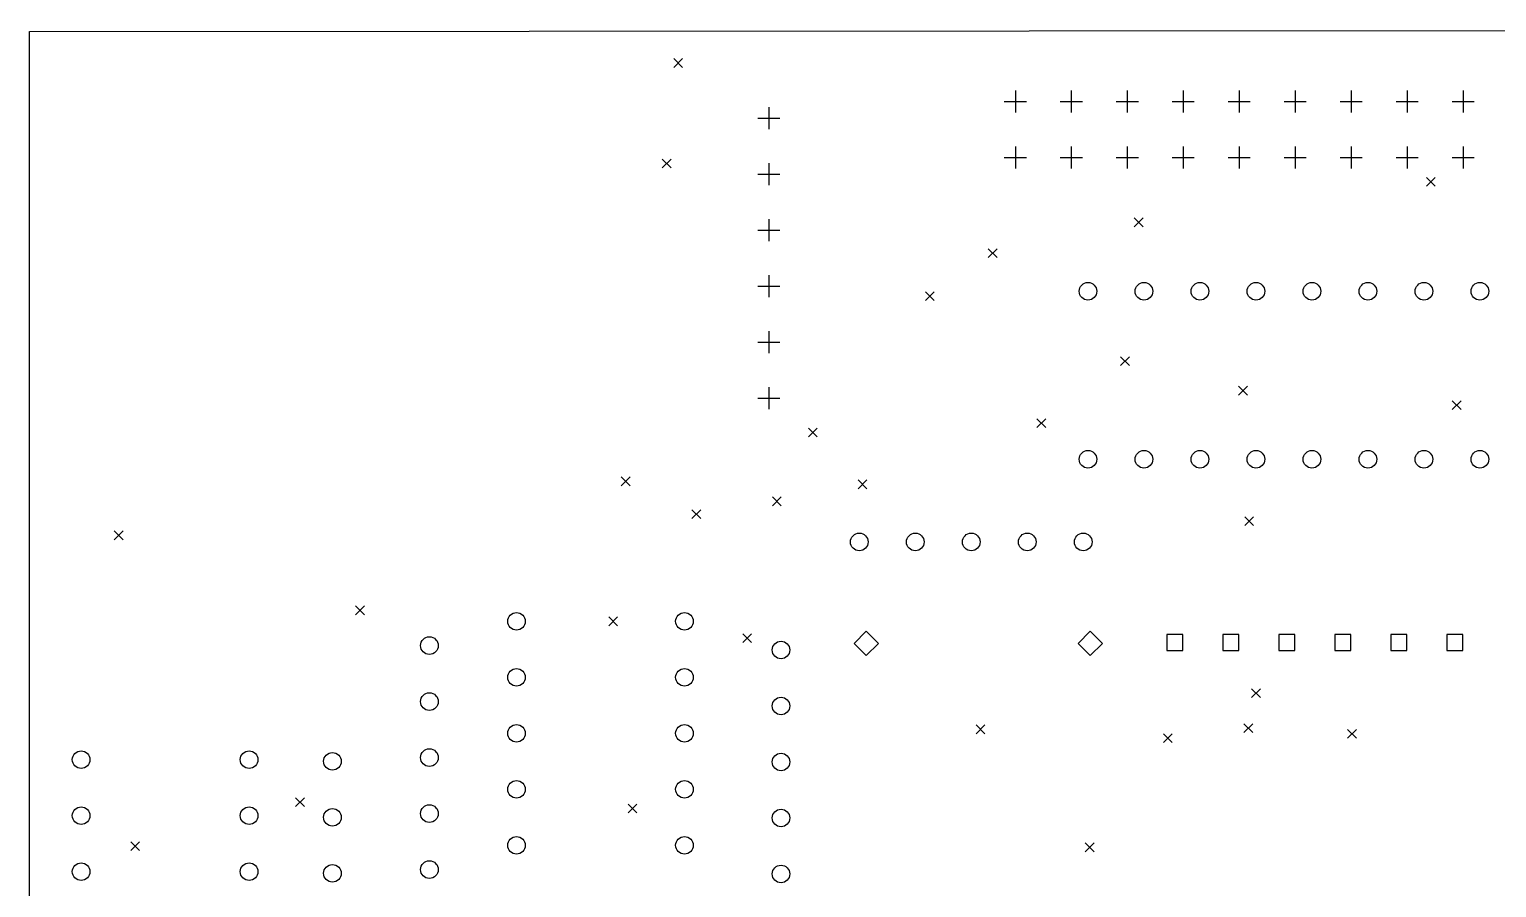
# Model space of a CAD drawing. Extents: x 79 to 212, y -156 to -79.
# Drawn here: x 80 to 146.6, y -117.8 to -78.9 of the extents above; entities that cross this region are included whole.
import ezdxf

# ---------------------------------------------------------------- set-up
doc = ezdxf.new("R2010")
doc.units = 0
doc.layers.add('BLACK', color=7, linetype='CONTINUOUS')

msp = doc.modelspace()

# ---------------------------------------------------------------- linework, layer by layer
at = {"layer": 'BLACK', "linetype": 'CONTINUOUS'}
for p, q in [((80, -79), (212.3, -78.9)), ((80, -137.3), (80, -79)), ((109.238, -80.227), (109.638, -80.627)), ((109.638, -80.227), (109.238, -80.627)), ((124.73, -81.6725), (124.73, -82.6725)), ((127.27, -81.6725), (127.27, -82.6725)), ((129.81, -81.6725), (129.81, -82.6725)), ((132.35, -81.6725), (132.35, -82.6725)), ((134.89, -81.6725), (134.89, -82.6725)), ((137.43, -81.6725), (137.43, -82.6725)), ((139.97, -81.6725), (139.97, -82.6725)), ((142.51, -81.6725), (142.51, -82.6725)), ((145.05, -81.6725), (145.05, -82.6725)), ((113.55, -82.425), (113.55, -83.425)), ((124.23, -82.1725), (125.23, -82.1725)), ((126.77, -82.1725), (127.77, -82.1725)), ((129.31, -82.1725), (130.31, -82.1725)), ((131.85, -82.1725), (132.85, -82.1725)), ((134.39, -82.1725), (135.39, -82.1725)), ((136.93, -82.1725), (137.93, -82.1725)), ((139.47, -82.1725), (140.47, -82.1725)), ((142.01, -82.1725), (143.01, -82.1725)), ((144.55, -82.1725), (145.55, -82.1725)), ((113.05, -82.925), (114.05, -82.925)), ((124.73, -84.2125), (124.73, -85.2125)), ((127.27, -84.2125), (127.27, -85.2125)), ((129.81, -84.2125), (129.81, -85.2125)), ((132.35, -84.2125), (132.35, -85.2125)), ((134.89, -84.2125), (134.89, -85.2125)), ((137.43, -84.2125), (137.43, -85.2125)), ((139.97, -84.2125), (139.97, -85.2125)), ((142.51, -84.2125), (142.51, -85.2125)), ((145.05, -84.2125), (145.05, -85.2125)), ((108.714, -84.7885), (109.114, -85.1885)), ((109.114, -84.7885), (108.714, -85.1885)), ((113.55, -84.965), (113.55, -85.965)), ((124.23, -84.7125), (125.23, -84.7125)), ((126.77, -84.7125), (127.77, -84.7125)), ((129.31, -84.7125), (130.31, -84.7125)), ((131.85, -84.7125), (132.85, -84.7125)), ((134.39, -84.7125), (135.39, -84.7125)), ((136.93, -84.7125), (137.93, -84.7125)), ((139.47, -84.7125), (140.47, -84.7125)), ((142.01, -84.7125), (143.01, -84.7125)), ((144.55, -84.7125), (145.55, -84.7125)), ((113.05, -85.465), (114.05, -85.465)), ((143.375, -85.6192), (143.775, -86.0192)), ((143.775, -85.6192), (143.375, -86.0192)), ((113.55, -87.505), (113.55, -88.505)), ((130.126, -87.4507), (130.526, -87.8507)), ((130.526, -87.4507), (130.126, -87.8507)), ((113.05, -88.005), (114.05, -88.005)), ((123.5, -88.85), (123.9, -89.25)), ((123.9, -88.85), (123.5, -89.25)), ((113.55, -90.045), (113.55, -91.045)), ((113.05, -90.545), (114.05, -90.545)), ((120.65, -90.8), (121.05, -91.2)), ((121.05, -90.8), (120.65, -91.2)), ((113.05, -93.085), (114.05, -93.085)), ((113.55, -92.585), (113.55, -93.585)), ((129.506, -93.7532), (129.906, -94.1532)), ((129.906, -93.7532), (129.506, -94.1532)), ((113.55, -95.125), (113.55, -96.125)), ((134.856, -95.0877), (135.255, -95.4877)), ((135.255, -95.0877), (134.856, -95.4877)), ((113.05, -95.625), (114.05, -95.625)), ((144.55, -95.75), (144.95, -96.15)), ((144.95, -95.75), (144.55, -96.15)), ((115.342, -96.9821), (115.742, -97.3821)), ((115.742, -96.9821), (115.342, -97.3821)), ((125.711, -96.5626), (126.111, -96.9626)), ((126.111, -96.5626), (125.711, -96.9626)), ((106.85, -99.2), (107.25, -99.6)), ((107.25, -99.2), (106.85, -99.6)), ((117.595, -99.3334), (117.995, -99.7334)), ((117.995, -99.3334), (117.595, -99.7334)), ((113.71, -100.11), (114.111, -100.51)), ((114.111, -100.11), (113.71, -100.51)), ((110.061, -100.686), (110.461, -101.086)), ((110.461, -100.686), (110.061, -101.086)), ((135.136, -101.008), (135.536, -101.408)), ((135.536, -101.008), (135.136, -101.408)), ((83.85, -101.65), (84.25, -102.05)), ((84.25, -101.65), (83.85, -102.05)), ((94.8, -105.05), (95.2, -105.45)), ((95.2, -105.05), (94.8, -105.45)), ((106.283, -105.55), (106.683, -105.95)), ((106.683, -105.55), (106.283, -105.95)), ((112.367, -106.314), (112.767, -106.714)), ((112.767, -106.314), (112.367, -106.714)), ((117.97, -106.2), (117.42, -106.75)), ((118.52, -106.75), (117.97, -106.2)), ((128.13, -106.2), (127.58, -106.75)), ((128.68, -106.75), (128.13, -106.2)), ((132.331, -106.349), (131.609, -106.349)), ((131.609, -106.349), (131.609, -107.071)), ((132.331, -107.071), (132.331, -106.349)), ((134.871, -106.349), (134.149, -106.349)), ((134.149, -106.349), (134.149, -107.071)), ((134.871, -107.071), (134.871, -106.349)), ((137.411, -106.349), (136.689, -106.349)), ((136.689, -106.349), (136.689, -107.071)), ((137.411, -107.071), (137.411, -106.349)), ((139.951, -106.349), (139.229, -106.349)), ((139.229, -106.349), (139.229, -107.071)), ((139.951, -107.071), (139.951, -106.349)), ((142.491, -106.349), (141.769, -106.349)), ((141.769, -106.349), (141.769, -107.071)), ((142.491, -107.071), (142.491, -106.349)), ((145.031, -106.349), (144.309, -106.349)), ((144.309, -106.349), (144.309, -107.071)), ((145.031, -107.071), (145.031, -106.349)), ((117.42, -106.75), (117.97, -107.3)), ((117.97, -107.3), (118.52, -106.75)), ((127.58, -106.75), (128.13, -107.3)), ((128.13, -107.3), (128.68, -106.75)), ((131.609, -107.071), (132.331, -107.071)), ((134.149, -107.071), (134.871, -107.071)), ((136.689, -107.071), (137.411, -107.071)), ((139.229, -107.071), (139.951, -107.071)), ((141.769, -107.071), (142.491, -107.071)), ((144.309, -107.071), (145.031, -107.071)), ((135.45, -108.805), (135.85, -109.206)), ((135.85, -108.805), (135.45, -109.206)), ((122.95, -110.45), (123.35, -110.85)), ((123.35, -110.45), (122.95, -110.85)), ((135.1, -110.4), (135.5, -110.8)), ((135.5, -110.4), (135.1, -110.8)), ((131.45, -110.85), (131.85, -111.25)), ((131.85, -110.85), (131.45, -111.25)), ((139.8, -110.65), (140.2, -111.05)), ((140.2, -110.65), (139.8, -111.05)), ((92.0775, -113.751), (92.4775, -114.151)), ((92.4775, -113.751), (92.0775, -114.151)), ((107.159, -114.037), (107.559, -114.437)), ((107.559, -114.037), (107.159, -114.437)), ((84.6, -115.75), (85, -116.15)), ((85, -115.75), (84.6, -116.15)), ((127.9, -115.8), (128.3, -116.2)), ((128.3, -115.8), (127.9, -116.2))]:
    msp.add_line(p, q, dxfattribs=at)
at = {"layer": 'BLACK'}
for centre in [(128.025, -90.78), (130.565, -90.78), (133.105, -90.78), (135.645, -90.78), (138.185, -90.78), (140.725, -90.78), (143.265, -90.78), (145.805, -90.78), (128.025, -98.4), (130.565, -98.4), (133.105, -98.4), (135.645, -98.4), (138.185, -98.4), (140.725, -98.4), (143.265, -98.4), (145.805, -98.4), (117.65, -102.15), (120.19, -102.15), (122.73, -102.15), (125.27, -102.15), (127.81, -102.15), (102.1, -105.75), (109.72, -105.75), (98.15, -106.85), (114.1, -107.05), (102.1, -108.29), (109.72, -108.29), (98.15, -109.39), (114.1, -109.59), (102.1, -110.83), (109.72, -110.83), (82.35, -112.025), (89.97, -112.025), (93.75, -112.1), (98.15, -111.93), (114.1, -112.13), (102.1, -113.37), (109.72, -113.37), (82.35, -114.565), (89.97, -114.565), (93.75, -114.64), (98.15, -114.47), (114.1, -114.67), (102.1, -115.91), (109.72, -115.91), (82.35, -117.105), (89.97, -117.105), (93.75, -117.18), (98.15, -117.01), (114.1, -117.21)]:
    msp.add_circle(centre, 0.4, dxfattribs=at)

doc.saveas('drawing.dxf')
